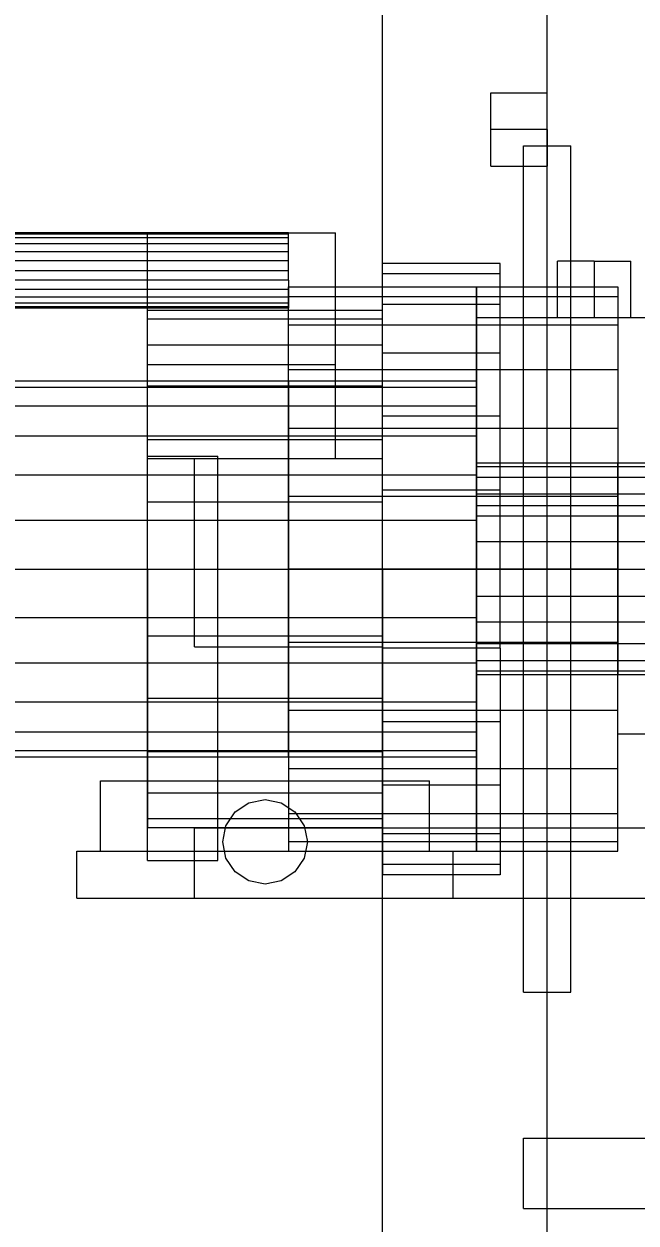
# Model space of a CAD drawing. Header units: millimetres. Extents: x -191664 to 191490, y -197311 to 10263.
# Drawn here: x 3763.7 to 3893.9, y -138922.6 to -138667.6 of the extents above; entities that cross this region are included whole.
import ezdxf

# ---------------------------------------------------------------- set-up
doc = ezdxf.new("R2010")
doc.units = ezdxf.units.MM
doc.layers.add('DET_secador_frontal', color=7, linetype='Continuous', lineweight=0)
doc.layers.add('R15_COTAS_TRANSPORTE_P', color=1, linetype='Continuous', lineweight=0)
doc.dimstyles.new('PLANTA_20', dxfattribs={"dimtxt": 50, "dimasz": 30, "dimexe": 30, "dimexo": 16, "dimgap": 20, "dimtad": 1, "dimtih": 1, "dimtoh": 1, "dimdec": 1, "dimzin": 0, "dimdsep": 46, "dimcen": 0.09, "dimadec": 0, "dimazin": 0, "dimtfac": 1, "dimtdec": 4, "dimtofl": 0, "dimtmove": 0, "dimatfit": 3, "dimfxl": 1, "dimtolj": 1, "dimtzin": 0, "dimarcsym": 0})

# ---------------------------------------------------------------- blocks, each defined once
blk = doc.blocks.new('*D133')
at = {"layer": 'Defpoints', "color": 0, "transparency": 16777216}
for p in [(439.69, -194147.98), (217.89, -194406.09), (-500, -194490), (-500, -194490), (500, -194490)]:
    blk.add_point(p, dxfattribs=at)
at = {"layer": 'R15_COTAS_TRANSPORTE_P', "color": 0, "lineweight": -2, "transparency": 16777216}
blk.add_arc((-500, -194490), 722.77, 2.37834, 17.62166, dxfattribs=at)
at = {"layer": 'R15_COTAS_TRANSPORTE_P', "color": 0, "transparency": 16777216}
for points in [[(184.12, -194272.81), (193.59, -194269.58), (179.18, -194242.8)], [(227.15, -194459.9), (217.15, -194460.11), (222.77, -194490)]]:
    blk.add_solid(points, dxfattribs=at)

msp = doc.modelspace()

# ---------------------------------------------------------------- linework, layer by layer
at = {"layer": 'DET_secador_frontal', "color": 254, "true_color": 0xd8e0dc}
msp.add_line((3875, -140885), (3875, -138615), dxfattribs=at)
at = {"layer": 'DET_secador_frontal', "color": 9, "true_color": 0xb8c6c1}
msp.add_line((3875, -140375), (3875, -138615), dxfattribs=at)
at = {"layer": 'DET_secador_frontal', "color": 253, "true_color": 0x9fadb2}
msp.add_line((3875, -140200), (3875, -138615), dxfattribs=at)
at = {"layer": 'DET_secador_frontal', "color": 251, "true_color": 0x536a64}
msp.add_line((3840, -140900), (3840, -138650), dxfattribs=at)
at = {"layer": 'DET_secador_frontal', "color": 43, "true_color": 0xe7bf45}
for p, q in [((3863, -138690), (3863, -138682.21)), ((3863, -138682.21), (3875, -138682.21)), ((3875, -138690), (3875, -138682.21)), ((3863, -138697.79), (3863, -138690)), ((3875, -138690), (3863, -138690)), ((3875, -138690), (3875, -138697.79)), ((3863, -138697.79), (3875, -138697.79)), ((3885, -138718), (3877.21, -138718)), ((3877.21, -138730), (3877.21, -138718)), ((3885, -138718), (3892.79, -138718)), ((3885, -138718), (3885, -138730)), ((3892.79, -138730), (3892.79, -138718)), ((3877.21, -138730), (3885, -138730)), ((3885, -138730), (3892.79, -138730))]:
    msp.add_line(p, q, dxfattribs=at)
at = {"layer": 'DET_secador_frontal', "color": 33, "true_color": 0xb7a252}
for p, q in [((3870, -138693.5), (3880, -138693.5)), ((3870, -138873.5), (3870, -138693.5)), ((3880, -138873.5), (3880, -138693.5)), ((3870, -138873.5), (3880, -138873.5))]:
    msp.add_line(p, q, dxfattribs=at)
at = {"layer": 'DET_secador_frontal', "color": 253, "true_color": 0xa4b0b5}
for p, q in [((3820, -138712), (1180, -138712)), ((3820, -138712.27), (1180, -138712.27)), ((3820, -138713.07), (1180, -138713.07)), ((3820, -138712.27), (3820, -138712)), ((3820, -138713.07), (3820, -138712.27)), ((3820, -138714.34), (3820, -138713.07)), ((3820, -138714.34), (1180, -138714.34)), ((3820, -138716), (1180, -138716)), ((3820, -138716), (3820, -138714.34)), ((3820, -138717.93), (3820, -138716)), ((3820, -138717.93), (1180, -138717.93)), ((3820, -138720), (3820, -138717.93)), ((1180, -138720), (3820, -138720)), ((3820, -138722.07), (3820, -138720)), ((3820, -138722.07), (1180, -138722.07)), ((3820, -138724), (1180, -138724)), ((3820, -138722.07), (3820, -138724)), ((3820, -138724), (3820, -138725.66)), ((3820, -138725.66), (1180, -138725.66)), ((3820, -138725.66), (3820, -138726.93)), ((3820, -138726.93), (1180, -138726.93)), ((3820, -138727.73), (1180, -138727.73)), ((3820, -138728), (1180, -138728)), ((3790, -138730.37), (3790, -138728.5)), ((3840, -138728.5), (3790, -138728.5)), ((3820, -138726.93), (3820, -138727.73)), ((3820, -138727.73), (3820, -138728)), ((3840, -138730.37), (3840, -138728.5)), ((3790, -138735.87), (3790, -138730.37)), ((3840, -138730.37), (3790, -138730.37)), ((3840, -138735.87), (3840, -138730.37)), ((3790, -138744.61), (3790, -138735.87)), ((3840, -138735.87), (3790, -138735.87)), ((3840, -138744.61), (3840, -138735.87)), ((3860, -138743.5), (1140, -138743.5)), ((3860, -138744.86), (3860, -138743.5)), ((3860, -138744.86), (1140, -138744.86)), ((3790, -138756), (3790, -138744.61)), ((3840, -138744.61), (3790, -138744.61)), ((3840, -138756), (3840, -138744.61)), ((3860, -138748.86), (3860, -138744.86)), ((3860, -138748.86), (1140, -138748.86)), ((3860, -138755.22), (3860, -138748.86)), ((3860, -138755.22), (1140, -138755.22)), ((3790, -138769.26), (3790, -138756)), ((3840, -138756), (3790, -138756)), ((3840, -138769.26), (3840, -138756)), ((3860, -138763.5), (3860, -138755.22)), ((3860, -138763.5), (1140, -138763.5)), ((3860, -138773.15), (3860, -138763.5)), ((3790, -138783.5), (3790, -138769.26)), ((3840, -138769.26), (3790, -138769.26)), ((3840, -138783.5), (3840, -138769.26)), ((3860, -138773.15), (1140, -138773.15)), ((3860, -138783.5), (3860, -138773.15)), ((1140, -138783.5), (3860, -138783.5)), ((3790, -138783.5), (3790, -138797.74)), ((3790, -138783.5), (3840, -138783.5)), ((3840, -138797.74), (3840, -138783.5)), ((3860, -138793.85), (3860, -138783.5)), ((3860, -138793.85), (1140, -138793.85)), ((3860, -138793.85), (3860, -138803.5)), ((3790, -138797.74), (3790, -138811)), ((3840, -138797.74), (3790, -138797.74)), ((3840, -138797.74), (3840, -138811)), ((3860, -138803.5), (1140, -138803.5)), ((3860, -138803.5), (3860, -138811.78)), ((3860, -138811.78), (1140, -138811.78)), ((3790, -138811), (3790, -138822.39)), ((3840, -138811), (3790, -138811)), ((3840, -138811), (3840, -138822.39)), ((3860, -138811.78), (3860, -138818.14)), ((3860, -138818.14), (1140, -138818.14)), ((3860, -138818.14), (3860, -138822.14)), ((3860, -138822.14), (1140, -138822.14)), ((3860, -138823.5), (1140, -138823.5)), ((3790, -138822.39), (3790, -138831.13)), ((3840, -138822.39), (3790, -138822.39)), ((3840, -138822.39), (3840, -138831.13)), ((3860, -138822.14), (3860, -138823.5)), ((3790, -138831.13), (3790, -138836.63)), ((3840, -138831.13), (3790, -138831.13)), ((3840, -138831.13), (3840, -138836.63)), ((3790, -138836.63), (3790, -138838.5)), ((3840, -138836.63), (3790, -138836.63)), ((3840, -138838.5), (3790, -138838.5)), ((3840, -138836.63), (3840, -138838.5))]:
    msp.add_line(p, q, dxfattribs=at)
at = {"layer": 'DET_secador_frontal', "color": 8, "true_color": 0x617680}
for p, q in [((3790, -138712), (3830, -138712)), ((3790, -138740), (3790, -138712)), ((3830, -138740), (3830, -138712)), ((3790, -138740), (3830, -138740)), ((3790, -138760), (3790, -138740)), ((3830, -138760), (3830, -138740)), ((3790, -138759.5), (3805, -138759.5)), ((3790, -138845.5), (3790, -138759.5)), ((3805, -138845.5), (3805, -138759.5)), ((3790, -138760), (3830, -138760)), ((3800, -138760), (3840, -138760)), ((3800, -138800), (3800, -138760)), ((3840, -138800), (3840, -138760)), ((3800, -138800), (3840, -138800)), ((3780, -138828.5), (3850, -138828.5)), ((3780, -138843.5), (3780, -138828.5)), ((3850, -138843.5), (3850, -138828.5)), ((3775, -138843.5), (3855, -138843.5)), ((3775, -138853.5), (3775, -138843.5)), ((3780, -138843.5), (3850, -138843.5)), ((3855, -138853.5), (3855, -138843.5)), ((3790, -138845.5), (3805, -138845.5)), ((3775, -138853.5), (3855, -138853.5))]:
    msp.add_line(p, q, dxfattribs=at)
at = {"layer": 'DET_secador_frontal', "color": 55, "true_color": 0xb2a258}
for p, q in [((3840, -138720.71), (3840, -138718.5)), ((3865, -138718.5), (3840, -138718.5)), ((3865, -138720.71), (3865, -138718.5)), ((3840, -138727.21), (3840, -138720.71)), ((3865, -138720.71), (3840, -138720.71)), ((3865, -138727.21), (3865, -138720.71)), ((3840, -138737.54), (3840, -138727.21)), ((3865, -138727.21), (3840, -138727.21)), ((3865, -138737.54), (3865, -138727.21)), ((3840, -138751), (3840, -138737.54)), ((3865, -138737.54), (3840, -138737.54)), ((3865, -138751), (3865, -138737.54)), ((3840, -138766.68), (3840, -138751)), ((3865, -138751), (3840, -138751)), ((3865, -138766.68), (3865, -138751)), ((3840, -138783.5), (3840, -138766.68)), ((3865, -138766.68), (3840, -138766.68)), ((3865, -138783.5), (3865, -138766.68)), ((3840, -138783.5), (3840, -138800.32)), ((3840, -138783.5), (3865, -138783.5)), ((3865, -138800.32), (3865, -138783.5)), ((3840, -138800.32), (3840, -138816)), ((3865, -138800.32), (3840, -138800.32)), ((3865, -138800.32), (3865, -138816)), ((3840, -138816), (3840, -138829.46)), ((3865, -138816), (3840, -138816)), ((3865, -138816), (3865, -138829.46)), ((3840, -138829.46), (3840, -138839.79)), ((3865, -138829.46), (3840, -138829.46)), ((3865, -138829.46), (3865, -138839.79)), ((3840, -138839.79), (3840, -138846.29)), ((3865, -138839.79), (3840, -138839.79)), ((3865, -138839.79), (3865, -138846.29)), ((3840, -138846.29), (3840, -138848.5)), ((3865, -138846.29), (3840, -138846.29)), ((3865, -138846.29), (3865, -138848.5)), ((3865, -138848.5), (3840, -138848.5))]:
    msp.add_line(p, q, dxfattribs=at)
at = {"layer": 'DET_secador_frontal', "color": 252, "true_color": 0x8ba19a}
for p, q in [((3820, -138725.54), (3820, -138723.5)), ((3820, -138723.5), (3860, -138723.5)), ((3820, -138743.5), (3820, -138723.5)), ((3860, -138723.5), (3860, -138725.54)), ((3860, -138723.5), (3860, -138743.5)), ((3860, -138723.5), (3890, -138723.5)), ((3860, -138761), (3860, -138723.5)), ((3890, -138723.5), (3890, -138725.54)), ((3890, -138723.5), (3890, -138761)), ((3820, -138731.54), (3820, -138725.54)), ((3820, -138725.54), (3860, -138725.54)), ((3820, -138744.86), (3820, -138725.54)), ((3860, -138725.54), (3860, -138731.54)), ((3860, -138725.54), (3860, -138744.86)), ((3860, -138725.54), (3890, -138725.54)), ((3860, -138761.77), (3860, -138725.54)), ((3890, -138725.54), (3890, -138731.54)), ((3890, -138725.54), (3890, -138761.77)), ((3820, -138741.07), (3820, -138731.54)), ((3820, -138731.54), (3860, -138731.54)), ((3820, -138748.86), (3820, -138731.54)), ((3860, -138731.54), (3860, -138741.07)), ((3860, -138731.54), (3860, -138748.86)), ((3860, -138731.54), (3890, -138731.54)), ((3860, -138764.01), (3860, -138731.54)), ((3890, -138731.54), (3890, -138741.07)), ((3890, -138731.54), (3890, -138764.01)), ((3820, -138753.5), (3820, -138741.07)), ((3820, -138741.07), (3860, -138741.07)), ((3820, -138755.22), (3820, -138741.07)), ((3860, -138741.07), (3860, -138753.5)), ((3860, -138741.07), (3860, -138755.22)), ((3860, -138741.07), (3890, -138741.07)), ((3860, -138767.59), (3860, -138741.07)), ((3890, -138741.07), (3890, -138753.5)), ((3890, -138741.07), (3890, -138767.59)), ((3820, -138743.5), (3820, -138744.86)), ((3860, -138743.5), (3820, -138743.5)), ((3820, -138744.86), (3820, -138748.86)), ((3860, -138744.86), (3820, -138744.86)), ((3820, -138748.86), (3820, -138755.22)), ((3860, -138748.86), (3820, -138748.86)), ((3820, -138767.97), (3820, -138753.5)), ((3820, -138753.5), (3860, -138753.5)), ((3820, -138763.5), (3820, -138753.5)), ((3860, -138753.5), (3860, -138767.97)), ((3860, -138753.5), (3860, -138763.5)), ((3860, -138753.5), (3890, -138753.5)), ((3860, -138772.25), (3860, -138753.5)), ((3890, -138753.5), (3890, -138767.97)), ((3890, -138753.5), (3890, -138772.25)), ((3820, -138755.22), (3820, -138763.5)), ((3860, -138755.22), (3820, -138755.22)), ((3890, -138761), (3860, -138761)), ((3890, -138761.77), (3860, -138761.77)), ((3890, -138761.77), (3890, -138761)), ((3890, -138764.01), (3890, -138761.77)), ((3820, -138763.5), (3820, -138773.15)), ((3860, -138763.5), (3820, -138763.5)), ((3890, -138764.01), (3860, -138764.01)), ((3890, -138767.59), (3890, -138764.01)), ((3820, -138783.5), (3820, -138767.97)), ((3820, -138767.97), (3860, -138767.97)), ((3820, -138773.15), (3820, -138767.97)), ((3890, -138767.59), (3860, -138767.59)), ((3860, -138767.97), (3860, -138783.5)), ((3860, -138767.97), (3860, -138773.15)), ((3860, -138767.97), (3890, -138767.97)), ((3860, -138777.68), (3860, -138767.97)), ((3890, -138772.25), (3890, -138767.59)), ((3890, -138767.97), (3890, -138783.5)), ((3890, -138767.97), (3890, -138777.68)), ((3890, -138772.25), (3860, -138772.25)), ((3890, -138777.68), (3890, -138772.25)), ((3820, -138773.15), (3820, -138783.5)), ((3860, -138773.15), (3820, -138773.15)), ((3890, -138777.68), (3860, -138777.68)), ((3890, -138783.5), (3890, -138777.68)), ((3860, -138783.5), (3820, -138783.5)), ((3820, -138783.5), (3820, -138799.03)), ((3820, -138793.85), (3820, -138783.5)), ((3860, -138799.03), (3860, -138783.5)), ((3890, -138783.5), (3860, -138783.5)), ((3890, -138799.03), (3890, -138783.5)), ((3890, -138783.5), (3890, -138789.32)), ((3890, -138789.32), (3860, -138789.32)), ((3860, -138789.32), (3860, -138799.03)), ((3890, -138799.03), (3890, -138789.32)), ((3890, -138789.32), (3890, -138794.75)), ((3860, -138793.85), (3820, -138793.85)), ((3820, -138793.85), (3820, -138799.03)), ((3820, -138803.5), (3820, -138793.85)), ((3860, -138799.03), (3860, -138793.85)), ((3890, -138794.75), (3860, -138794.75)), ((3860, -138794.75), (3860, -138813.5)), ((3890, -138813.5), (3890, -138794.75)), ((3890, -138794.75), (3890, -138799.41)), ((3820, -138799.03), (3860, -138799.03)), ((3820, -138799.03), (3820, -138813.5)), ((3860, -138813.5), (3860, -138799.03)), ((3860, -138799.03), (3890, -138799.03)), ((3890, -138799.41), (3860, -138799.41)), ((3860, -138799.41), (3860, -138825.93)), ((3890, -138813.5), (3890, -138799.03)), ((3890, -138825.93), (3890, -138799.41)), ((3890, -138799.41), (3890, -138802.99)), ((3890, -138802.99), (3860, -138802.99)), ((3860, -138802.99), (3860, -138835.46)), ((3890, -138835.46), (3890, -138802.99)), ((3890, -138802.99), (3890, -138805.23)), ((3860, -138803.5), (3820, -138803.5)), ((3820, -138803.5), (3820, -138813.5)), ((3820, -138811.78), (3820, -138803.5)), ((3860, -138813.5), (3860, -138803.5)), ((3890, -138805.23), (3860, -138805.23)), ((3860, -138805.23), (3860, -138841.46)), ((3890, -138841.46), (3890, -138805.23)), ((3890, -138805.23), (3890, -138806)), ((3890, -138806), (3860, -138806)), ((3860, -138806), (3860, -138843.5)), ((3890, -138843.5), (3890, -138806)), ((3860, -138811.78), (3820, -138811.78)), ((3820, -138811.78), (3820, -138825.93)), ((3820, -138818.14), (3820, -138811.78)), ((3860, -138825.93), (3860, -138811.78)), ((3820, -138813.5), (3860, -138813.5)), ((3820, -138813.5), (3820, -138825.93)), ((3860, -138825.93), (3860, -138813.5)), ((3860, -138813.5), (3890, -138813.5)), ((3890, -138825.93), (3890, -138813.5)), ((3860, -138818.14), (3820, -138818.14)), ((3820, -138818.14), (3820, -138835.46)), ((3820, -138822.14), (3820, -138818.14)), ((3860, -138835.46), (3860, -138818.14)), ((3860, -138822.14), (3820, -138822.14)), ((3820, -138822.14), (3820, -138841.46)), ((3820, -138823.5), (3820, -138822.14)), ((3860, -138823.5), (3820, -138823.5)), ((3820, -138823.5), (3820, -138843.5)), ((3860, -138841.46), (3860, -138822.14)), ((3860, -138843.5), (3860, -138823.5)), ((3820, -138825.93), (3860, -138825.93)), ((3820, -138825.93), (3820, -138835.46)), ((3860, -138835.46), (3860, -138825.93)), ((3860, -138825.93), (3890, -138825.93)), ((3890, -138835.46), (3890, -138825.93)), ((3820, -138835.46), (3860, -138835.46)), ((3820, -138835.46), (3820, -138841.46)), ((3860, -138841.46), (3860, -138835.46)), ((3860, -138835.46), (3890, -138835.46)), ((3890, -138841.46), (3890, -138835.46)), ((3820, -138841.46), (3860, -138841.46)), ((3820, -138841.46), (3820, -138843.5)), ((3820, -138843.5), (3860, -138843.5)), ((3860, -138843.5), (3860, -138841.46)), ((3860, -138841.46), (3890, -138841.46)), ((3860, -138843.5), (3890, -138843.5)), ((3890, -138843.5), (3890, -138841.46))]:
    msp.add_line(p, q, dxfattribs=at)
at = {"layer": 'DET_secador_frontal', "color": 142, "true_color": 0x159eb4}
for p, q in [((3860, -138730), (3910, -138730)), ((3860, -138770), (3860, -138730)), ((3860, -138770), (3910, -138770))]:
    msp.add_line(p, q, dxfattribs=at)
at = {"layer": 'DET_secador_frontal', "color": 9, "true_color": 0xbcc6c9}
for p, q in [((3860, -138761.77), (3860, -138761)), ((4120, -138761), (3860, -138761)), ((3860, -138764.01), (3860, -138761.77)), ((4120, -138761.77), (3860, -138761.77)), ((3860, -138767.59), (3860, -138764.01)), ((4120, -138764.01), (3860, -138764.01)), ((3860, -138772.25), (3860, -138767.59)), ((4120, -138767.59), (3860, -138767.59)), ((3860, -138777.68), (3860, -138772.25)), ((4120, -138772.25), (3860, -138772.25)), ((3860, -138783.5), (3860, -138777.68)), ((4120, -138777.68), (3860, -138777.68)), ((3860, -138783.5), (3860, -138789.32)), ((3860, -138783.5), (4120, -138783.5)), ((3860, -138789.32), (3860, -138794.75)), ((4120, -138789.32), (3860, -138789.32)), ((3860, -138794.75), (3860, -138799.41)), ((4120, -138794.75), (3860, -138794.75)), ((3860, -138799.41), (3860, -138802.99)), ((4120, -138799.41), (3860, -138799.41)), ((3860, -138802.99), (3860, -138805.23)), ((4120, -138802.99), (3860, -138802.99)), ((3860, -138805.23), (3860, -138806)), ((4120, -138805.23), (3860, -138805.23)), ((4120, -138806), (3860, -138806))]:
    msp.add_line(p, q, dxfattribs=at)
at = {"layer": 'DET_secador_frontal', "color": 117, "true_color": 0x356c64}
for p, q in [((3890, -138818.5), (3940, -138818.5)), ((3890, -138838.5), (3890, -138818.5)), ((3890, -138838.5), (3940, -138838.5))]:
    msp.add_line(p, q, dxfattribs=at)
at = {"layer": 'DET_secador_frontal', "color": 9, "true_color": 0xb2bdc0}
for p, q in [((3808.64, -138835.14), (3811.56, -138833.19)), ((3811.56, -138833.19), (3815, -138832.5)), ((3815, -138832.5), (3818.44, -138833.19)), ((3818.44, -138833.19), (3821.36, -138835.14)), ((3806.69, -138838.06), (3808.64, -138835.14)), ((3821.36, -138835.14), (3823.31, -138838.06)), ((3806, -138841.5), (3806.69, -138838.06)), ((3823.31, -138838.06), (3824, -138841.5)), ((3806.69, -138844.94), (3806, -138841.5)), ((3824, -138841.5), (3823.31, -138844.94)), ((3808.64, -138847.86), (3806.69, -138844.94)), ((3823.31, -138844.94), (3821.36, -138847.86)), ((3811.56, -138849.81), (3808.64, -138847.86)), ((3821.36, -138847.86), (3818.44, -138849.81)), ((3815, -138850.5), (3811.56, -138849.81)), ((3818.44, -138849.81), (3815, -138850.5))]:
    msp.add_line(p, q, dxfattribs=at)
at = {"layer": 'DET_secador_frontal', "color": 253, "true_color": 0xa6b3ba}
for p, q in [((3800, -138838.5), (3950, -138838.5)), ((3800, -138853.5), (3800, -138838.5)), ((3800, -138838.5), (4095, -138838.5)), ((3800, -138853.5), (3950, -138853.5)), ((3800, -138853.5), (4095, -138853.5)), ((3870, -138904.49), (3930, -138904.49)), ((3870, -138919.49), (3870, -138904.49)), ((3870, -138919.49), (3930, -138919.49))]:
    msp.add_line(p, q, dxfattribs=at)

# ---------------------------------------------------------------- dimensions: what is measured, and where the dimension line sits
at = {"layer": 'R15_COTAS_TRANSPORTE_P'}
dim = msp.add_angular_dim_2l(base=(217.89, -194406.09), line1=((-500, -194490), (500, -194490)), line2=((-500, -194490), (439.69, -194147.98)), dimstyle='PLANTA_20', dxfattribs=at)
dim.commit()
dim.dimension.update_dxf_attribs({"geometry": '*D133', "text_midpoint": (191490.46, -33543.69)})

doc.saveas('drawing.dxf')
